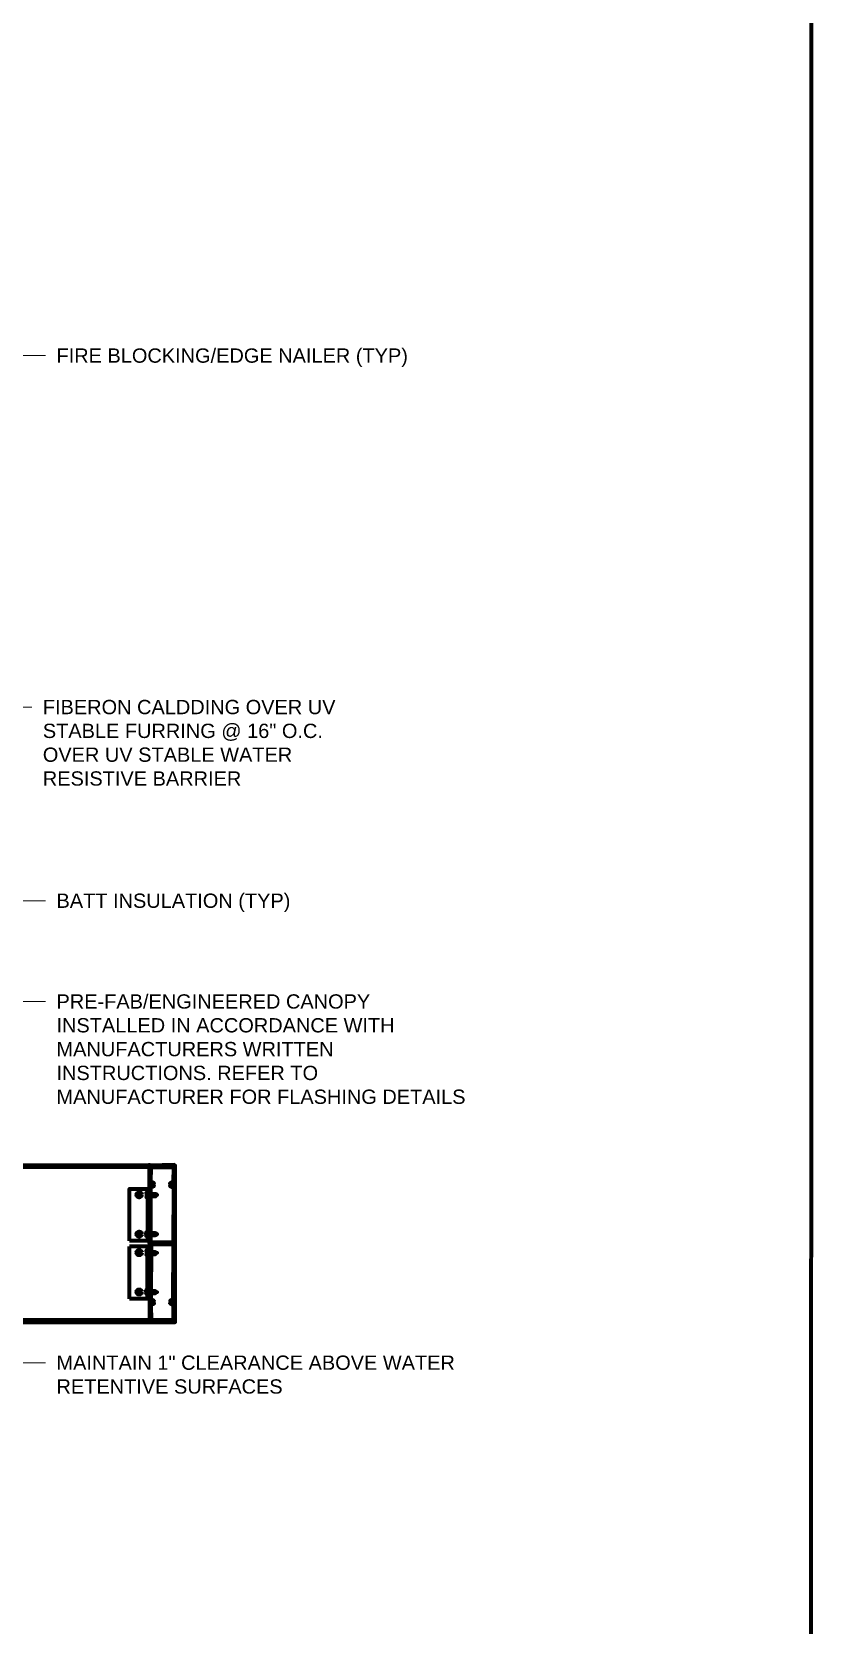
# Model space of a CAD drawing. Extents: x 3 to 185, y 0 to 385.
# Drawn here: x 106 to 165.7, y 155.9 to 277.9 of the extents above; entities that cross this region are included whole.
import ezdxf

# ---------------------------------------------------------------- set-up
doc = ezdxf.new("R2010")
doc.units = 0
doc.header["$MEASUREMENT"] = 0
for name, color, linetype, lineweight in [('Dt-Line 2', 6, 'Continuous', 9), ('Dt-Line 5', 54, 'Continuous', 50), ('Dt-Text', 121, 'Continuous', 20)]:
    doc.layers.add(name, color=color, linetype=linetype, lineweight=lineweight)
doc.styles.get("Standard").update_dxf_attribs({"font": 'Arial.ttf'})
doc.dimstyles.new('1 Inch', dxfattribs={"dimtxt": 1.09375, "dimasz": 1.125, "dimexe": 1.125, "dimexo": 0.5625, "dimgap": 0.84375, "dimtad": 1, "dimdec": 4, "dimzin": 3, "dimdsep": 46, "dimlunit": 4, "dimtxsty": 'Standard', "dimblk": 'ARCHTICK', "dimcen": 0.5625, "dimdle": 1.125, "dimclrd": 253, "dimclre": 253, "dimclrt": 256, "dimadec": 0, "dimazin": 0, "dimtfac": 0.6, "dimtdec": 4, "dimtix": 1, "dimtmove": 2, "dimatfit": 0, "dimfxl": 1, "dimfrac": 1, "dimtolj": 1, "dimtzin": 0, "dimlwd": 9, "dimlwe": 9, "dimarcsym": 0})

# ---------------------------------------------------------------- blocks, each defined once
blk = doc.blocks.new('_ArchTick')
at = {"color": 0, "linetype": 'ByBlock', "const_width": 0.15}
blk.add_lwpolyline([(-0.5, -0.5), (0.5, 0.5)], dxfattribs=at)

msp = doc.modelspace()

# ---------------------------------------------------------------- hatches: boundary and pattern name
at = {"layer": 'Dt-Line 2', "linetype": 'Continuous', "lineweight": 70}
for points in [[(115.015, 188.98667), (114.88167, 188.98667), (114.88167, 188.96), (115.015, 188.96)], [(115.015, 188.96), (114.88167, 188.96), (114.88167, 188.93333), (115.015, 188.93333)], [(115.015, 188.93333), (114.88167, 188.93333), (114.88167, 188.8), (115.015, 188.8)], [(115.015, 188.8), (114.88167, 188.8), (114.88167, 188.77333), (115.015, 188.77333)], [(115.015, 188.77333), (114.88167, 188.77333), (114.88167, 188.74667), (115.015, 188.74667)], [(115.015, 184.56001), (114.88167, 184.56001), (114.88167, 184.53334), (115.015, 184.53334)]]:
    msp.add_hatch(color=256, dxfattribs=at).paths.add_polyline_path(points, flags=0)
h = msp.add_hatch(color=256, dxfattribs=at)
h.paths.add_polyline_path([(115.015, 185.97333), (114.88167, 185.97333), (115.015, 185.94667)], flags=0)
h.paths.add_polyline_path([(114.88167, 185.97333), (115.015, 185.94667), (114.88167, 185.94667)], flags=0)
h.paths.add_polyline_path([(115.015, 185.94667), (114.88167, 185.94667)], flags=0)
h.paths.add_polyline_path([(114.88167, 185.94667), (115.015, 185.94667)], flags=0)
at = {"layer": 'Dt-Line 2', "linetype": 'Continuous', "lineweight": 0}
for points in [[(115.015, 185.94667), (114.88167, 185.94667), (114.88167, 185.81333), (115.015, 185.81333)], [(115.015, 185.81333), (114.88167, 185.81333), (114.88167, 185.78667), (115.015, 185.78667)], [(115.015, 185.78667), (114.88167, 185.78667), (114.88167, 185.76), (115.015, 185.76)], [(115.015, 184.53334), (114.88167, 184.53334), (114.88167, 184.50667), (115.015, 184.50667)], [(115.015, 184.50667), (114.88167, 184.50667), (114.88167, 184.37333), (115.015, 184.37333)], [(115.015, 184.37333), (114.88167, 184.37333), (114.88167, 184.34667), (115.015, 184.34667)], [(115.015, 184.34667), (114.88167, 184.34667), (114.88167, 184.32), (115.015, 184.32)], [(115.015, 181.52), (114.88167, 181.52), (114.88167, 181.38667), (115.015, 181.38667)], [(115.015, 181.38667), (114.88167, 181.38667), (114.88167, 181.36), (115.015, 181.36)], [(115.015, 181.36), (114.88167, 181.36), (114.88167, 181.33333), (115.015, 181.33333)]]:
    msp.add_hatch(color=256, dxfattribs=at).paths.add_polyline_path(points, flags=0)
at = {"layer": 'Dt-Line 2', "linetype": 'Continuous', "lineweight": 70}
h = msp.add_hatch(color=256, dxfattribs=at)
h.paths.add_polyline_path([(115.015, 181.54668), (114.88167, 181.54668), (115.015, 181.52)], flags=0)
h.paths.add_polyline_path([(114.88167, 181.54668), (115.015, 181.52), (114.88167, 181.52)], flags=0)
h.paths.add_polyline_path([(115.015, 181.52), (114.88167, 181.52)], flags=0)
h.paths.add_polyline_path([(114.88167, 181.52), (115.015, 181.52)], flags=0)

# ---------------------------------------------------------------- linework, layer by layer
for p, q in [((115.015, 191.01333), (95.015, 191.01333)), ((114.88167, 189.36), (114.88167, 185.36)), ((114.88167, 185.97333), (115.015, 185.97333)), ((115.015, 184.93333), (113.52167, 184.93333)), ((113.52167, 180.93333), (113.52167, 184.93333)), ((114.88167, 180.93333), (114.88167, 184.93333)), ((115.015, 180.93333), (115.015, 184.93333)), ((115.015, 180.93333), (113.52167, 180.93333)), ((116.68217, 180.73065), (116.68448, 180.73298)), ((95.015, 179.30667), (115.015, 179.30667))]:
    msp.add_line(p, q, dxfattribs=at)
for points in [[(92.93501, 179.09333), (92.93501, 181.17333), (93.015, 181.17333), (93.015, 179.14667), (117.015, 179.14667), (117.015, 191.14667), (93.015, 191.14667), (93.015, 179.14667)], [(116.975, 191.17333), (115.015, 191.14667), (115.04167, 179.14667), (117.015, 179.17333), (117.015, 185.14667), (117.015, 191.14667)], [(114.80167, 188.98667), (114.78244, 189.03064), (114.8362, 189.06644), (114.855, 189.04), (114.88167, 188.69333), (114.84167, 188.69333), (114.81103, 188.70077), (114.80167, 188.74667), (114.82059, 188.69673), (114.855, 188.69333), (114.8362, 189.06644), (114.78244, 189.03064), (114.80167, 188.98667), (114.80167, 188.74667)], [(115.20021, 189.8418), (115.159, 189.85282), (115.159, 189.85282)], [(115.325, 189.58031), (115.28916, 189.55646), (115.25494, 189.54741), (115.21928, 189.54878), (115.25494, 189.54741), (115.28916, 189.55646), (115.325, 189.58031), (115.34049, 189.62589), (115.38473, 189.60332), (115.36948, 189.54956), (115.33957, 189.52362), (115.30525, 189.50542), (115.26796, 189.49534), (115.22914, 189.49378), (115.19991, 189.49844)], [(115.37781, 189.80035), (115.38473, 189.75668), (115.34049, 189.73411), (115.32116, 189.74398)], [(116.80516, 189.55483), (116.84302, 189.50854), (116.80516, 189.55483), (116.74499, 189.49414), (116.70719, 189.50212), (116.67199, 189.51833), (116.63385, 189.54956), (116.61523, 189.58227), (116.62564, 189.61384), (116.65981, 189.62638), (116.61861, 189.60332), (116.64817, 189.53565), (116.68917, 189.50922), (116.72586, 189.49708), (116.76442, 189.49336), (116.80516, 189.55483), (116.84302, 189.50854), (116.80516, 189.55483)], [(116.68448, 189.74631), (116.63585, 189.7382), (116.61638, 189.78379), (116.6234, 189.79784)], [(114.215, 188.92), (114.26167, 188.93512), (114.295, 188.90668), (114.32167, 188.88001), (114.295, 188.84), (114.24833, 188.82488), (114.215, 188.85333), (114.215, 188.92), (114.18833, 188.88001), (114.215, 188.92), (114.215, 188.85333), (114.26104, 188.82522), (114.295, 188.8), (114.24167, 188.8), (114.27562, 188.82811), (114.30106, 188.85118), (114.31561, 188.88215), (114.26167, 188.93512), (114.215, 188.92), (114.18833, 188.88001), (114.215, 188.85333), (114.18833, 188.88001)], [(115.015, 188.96), (114.88167, 188.93333), (115.015, 188.96), (114.88167, 188.93333), (115.015, 188.96), (114.88167, 188.98667), (115.015, 188.96), (114.88167, 188.98667), (115.015, 188.96), (114.88167, 188.93333), (114.88167, 188.98667), (114.88167, 188.93333), (114.88167, 188.8), (115.015, 188.74667), (115.015, 188.8), (115.015, 188.96), (115.015, 188.96)], [(115.015, 188.98667), (114.88167, 188.96), (115.495, 188.96), (115.495, 188.77333), (114.88167, 188.74667), (115.015, 188.74667)], [(114.88167, 188.77333), (115.015, 188.74667), (114.88167, 188.77333), (115.015, 188.74667), (114.88167, 188.77333), (115.015, 188.74667), (114.88167, 188.77333), (115.015, 188.8), (114.88167, 188.93333), (115.015, 188.8), (114.88167, 188.74667), (114.88167, 188.8)], [(114.88167, 188.8), (115.495, 188.8), (115.62833, 188.88001), (115.495, 188.93333), (114.88167, 188.93333)], [(114.215, 185.93333), (114.26167, 185.92178), (114.26167, 185.92178), (114.26167, 185.92178), (114.26167, 185.92178), (114.26167, 185.92178)], [(114.30167, 185.89512), (114.295, 185.85333), (114.29204, 185.81829), (114.24833, 185.83821), (114.22627, 185.81349), (114.21502, 185.82595)], [(114.84167, 185.70667), (114.88167, 185.68), (114.88167, 186.05333)], [(114.88167, 185.81333), (115.495, 185.81333), (115.62833, 185.86668), (115.495, 185.94667), (114.88167, 185.94667), (115.495, 185.94667), (115.495, 185.81333), (114.88167, 185.76), (115.015, 185.76)], [(114.215, 184.49333), (114.195, 184.45512), (114.21434, 184.41748), (114.195, 184.45512), (114.215, 184.49333), (114.315, 184.47821), (114.215, 184.49333), (114.315, 184.47821), (114.26833, 184.4), (114.215, 184.40002), (114.195, 184.45512), (114.21502, 184.41262), (114.24896, 184.39857), (114.315, 184.47821), (114.2604, 184.50781), (114.315, 184.47821), (114.315, 184.47821)], [(114.80167, 184.56001), (114.78244, 184.60398), (114.8362, 184.63978), (114.855, 184.61333), (114.88167, 184.26667), (114.84167, 184.26667), (114.81103, 184.27411), (114.80167, 184.32), (114.82059, 184.27006), (114.855, 184.26667), (114.8362, 184.63978), (114.78244, 184.60398), (114.80167, 184.56001), (114.80167, 184.32)], [(114.88167, 184.50667), (115.495, 184.50667), (115.62833, 184.45333), (115.495, 184.37333), (114.88167, 184.34667), (115.495, 184.34667), (115.495, 184.50667), (114.88167, 184.56001), (115.015, 184.56001)], [(116.855, 180.86668), (116.82526, 180.82802), (116.855, 180.86668), (116.88167, 185.04), (116.85487, 185.05661), (115.20167, 185.09333), (115.16995, 185.08887), (115.14833, 180.85333), (115.17988, 180.82758), (115.19818, 180.79183)], [(116.815, 185.09333), (116.85384, 185.06295), (116.85384, 185.06295)], [(114.215, 181.50667), (114.21159, 181.4711), (114.21246, 181.4345), (114.21159, 181.4711), (114.215, 181.50667), (114.26104, 181.49478), (114.29285, 181.51392), (114.29502, 181.47929), (114.31561, 181.44215), (114.2941, 181.3952), (114.22424, 181.38731), (114.295, 181.38667), (114.32167, 181.41333), (114.295, 181.46667), (114.215, 181.50667), (114.21159, 181.4711), (114.18833, 181.44), (114.22424, 181.38731), (114.235, 181.38846)], [(114.295, 181.4), (114.29841, 181.43557), (114.29754, 181.47218), (114.29508, 181.47858)], [(114.84167, 181.28), (114.88167, 181.25333), (114.88167, 181.62667)], [(115.015, 181.33333), (114.88167, 181.36), (115.495, 181.36), (115.495, 181.52), (114.88167, 181.54668), (115.015, 181.54668)], [(114.88167, 181.52), (115.495, 181.52), (115.62833, 181.44), (115.495, 181.38667), (114.88167, 181.38667)], [(115.31885, 180.60036), (115.35878, 180.61195), (115.31885, 180.60036), (115.28916, 180.56979), (115.25494, 180.56074), (115.21928, 180.56212), (115.20514, 180.56571)], [(115.14833, 180.46667), (115.17807, 180.50532), (115.17807, 180.50532)]]:
    msp.add_lwpolyline(points, dxfattribs=at)
for points in [[(115.015, 191.16), (115.01758, 191.16788), (115.02514, 191.17294), (115.02833, 191.17333)], [(115.14833, 191), (115.15091, 191.00788), (115.15847, 191.01294), (115.16167, 191.01333)], [(116.84167, 191.01333), (116.84953, 191.01076), (116.85432, 191.00422), (116.855, 191)], [(113.52167, 185.36), (113.52167, 189.36), (115.015, 189.36), (115.015, 185.36)], [(116.80516, 189.7785), (116.83658, 189.76042)], [(114.20833, 185.86488), (114.21498, 185.85404), (114.19048, 185.87274), (114.18841, 185.88142), (114.19222, 185.88941), (114.215, 185.90668), (114.21204, 185.89829), (114.20894, 185.89549), (114.24167, 185.92), (114.295, 185.92), (114.32167, 185.89334), (114.32167, 185.86668), (114.295, 185.84), (114.295, 185.81333), (114.215, 185.81333), (114.215, 185.84), (114.18833, 185.86668), (114.215, 185.92)], [(114.775, 185.98667), (114.78244, 186.0173), (114.80655, 186.04334), (114.855, 186.05333), (114.82564, 185.7086), (114.79452, 185.72619), (114.77694, 185.75731), (114.80167, 185.76)], [(114.235, 184.4018), (114.21841, 184.40443), (114.21715, 184.40608), (114.24896, 184.39857), (114.26167, 184.39823)], [(114.295, 184.41333), (114.28442, 184.40029), (114.27626, 184.40115), (114.295, 184.4), (114.29616, 184.41878), (114.32167, 184.42667)], [(114.275, 181.51821), (114.29159, 181.51557), (114.29285, 181.51392), (114.26104, 181.49478), (114.24833, 181.49512)], [(114.775, 181.56001), (114.78244, 181.59064), (114.80655, 181.61668), (114.855, 181.62667), (114.82564, 181.28194), (114.79452, 181.29952), (114.77694, 181.33064), (114.80167, 181.33333)], [(115.16167, 179.30667), (115.1538, 179.30924), (115.14872, 179.3168), (115.14833, 179.32)], [(116.855, 179.32), (116.85242, 179.31213), (116.84486, 179.30705), (116.84167, 179.30667)], [(115.02833, 179.17333), (115.02047, 179.1759), (115.01568, 179.18245), (115.015, 179.18667)], [(116.98833, 179.18667), (116.98575, 179.17879), (116.9782, 179.17372), (116.975, 179.17333)]]:
    msp.add_lwpolyline(points, close=True, dxfattribs=at)
msp.add_lwpolyline([(116.855, 189.88001), (116.82526, 189.84135), (116.80495, 189.84128), (116.81308, 189.83223, 0.290171162), (116.61528, 189.76853), (116.63868, 189.7368), (116.67284, 189.74804, -0.309389263), (116.83658, 189.76042), (116.86072, 189.73442), (116.8762, 189.7025), (116.88191, 189.66667, -0.309443926), (116.77692, 189.54764), (116.74136, 189.5484), (116.70771, 189.55947), (116.67833, 189.58031), (116.68217, 189.61604), (116.67972, 189.61814), (116.64756, 189.62598), (116.61576, 189.59451), (116.6234, 189.56215), (116.65582, 189.52939), (116.68917, 189.50922), (116.72586, 189.49708), (116.76442, 189.49336), (116.80342, 189.49844), (116.84433, 189.50719), (116.85482, 189.48379), (116.85495, 189.4819), (116.88167, 189.46667), (116.855, 185.26667, -0.41414151), (116.82833, 185.22668), (115.17277, 185.22982), (115.1528, 185.24829), (115.14847, 185.26339), (115.14833, 185.25333), (115.15264, 189.49804), (115.17109, 189.51608), (115.19469, 189.51949), (115.19838, 189.51872), (115.21218, 189.55035), (115.19807, 189.55456, -0.309441705), (115.12519, 189.69557), (115.13878, 189.72843), (115.1613, 189.75578), (115.19138, 189.77561), (115.19802, 189.77891, -0.309259272), (115.34965, 189.73336), (115.38167, 189.75119), (115.36942, 189.78378, 0.290310563), (115.159, 189.85282), (115.14851, 189.87622), (115.14838, 189.87811), (115.14833, 189.86668), (115.175, 191.01333), (116.88167, 190.98667)], format="xyb", close=True, dxfattribs=at)
at = {"layer": 'Dt-Line 2', "linetype": 'Continuous', "lineweight": 0}
for points in [[(115.015, 185.94667), (114.88167, 185.94667), (115.015, 185.94667), (114.88167, 185.97333), (115.015, 185.97333), (114.88167, 185.94667), (114.88167, 185.81333), (115.015, 185.76), (115.015, 185.81333), (115.015, 185.81333), (115.015, 185.94667), (114.88167, 185.94667), (115.015, 185.94667), (114.88167, 185.97333), (114.88167, 185.94667), (115.015, 185.94667)], [(115.015, 181.52), (114.88167, 181.52), (115.015, 181.52), (114.88167, 181.54668), (115.015, 181.54668), (114.88167, 181.52), (114.88167, 181.38667), (115.015, 181.33333), (115.015, 181.38667), (115.015, 181.38667), (115.015, 181.52), (114.88167, 181.52), (115.015, 181.52), (114.88167, 181.54668), (114.88167, 181.52), (115.015, 181.52)]]:
    msp.add_lwpolyline(points, close=True, dxfattribs=at)
for points in [[(114.88167, 185.78667), (115.015, 185.76), (114.88167, 185.78667), (115.015, 185.76), (114.88167, 185.78667), (115.015, 185.76), (114.88167, 185.78667), (115.015, 185.81333), (114.88167, 185.94667), (115.015, 185.81333), (114.88167, 185.76), (114.88167, 185.81333)], [(115.015, 184.53334), (114.88167, 184.50667), (115.015, 184.53334), (114.88167, 184.50667), (115.015, 184.53334), (114.88167, 184.56001), (115.015, 184.53334), (114.88167, 184.56001), (115.015, 184.53334), (114.88167, 184.50667), (114.88167, 184.56001), (114.88167, 184.50667), (114.88167, 184.37333), (115.015, 184.32), (115.015, 184.37333), (115.015, 184.53334), (115.015, 184.53334)], [(114.88167, 184.34667), (115.015, 184.32), (114.88167, 184.34667), (115.015, 184.32), (114.88167, 184.34667), (115.015, 184.32), (114.88167, 184.34667), (115.015, 184.37333), (114.88167, 184.50667), (115.015, 184.37333), (114.88167, 184.32), (114.88167, 184.37333)], [(114.88167, 181.36), (115.015, 181.33333), (114.88167, 181.36), (115.015, 181.33333), (114.88167, 181.36), (115.015, 181.33333), (114.88167, 181.36), (115.015, 181.38667), (114.88167, 181.52), (115.015, 181.38667), (114.88167, 181.33333), (114.88167, 181.38667)]]:
    msp.add_lwpolyline(points, dxfattribs=at)
at = {"layer": 'Dt-Line 2', "linetype": 'Continuous', "lineweight": 70}
for points in [[(115.37536, 180.73051), (115.32889, 180.72504), (115.37536, 180.73051, 0.41473704), (115.36955, 180.79723, 0.290310595), (115.18724, 180.82669), (115.21926, 180.79789), (115.25492, 180.79927), (115.28915, 180.79022), (115.31958, 180.77129), (115.26891, 180.79687), (115.23354, 180.79973), (115.19833, 180.79144, 0.309404667), (115.12149, 180.68, 0.309507281), (115.21928, 180.56212), (115.25494, 180.56074), (115.28916, 180.56979), (115.325, 180.59364), (115.35878, 180.61195), (115.38831, 180.57508), (115.34752, 180.54272), (115.31416, 180.52255), (115.27748, 180.51041), (115.23891, 180.50669), (115.19991, 180.51177), (115.15351, 180.48635), (115.14833, 180.45333), (115.175, 179.30667), (116.88167, 179.30667), (116.88167, 180.45333), (116.81307, 180.51446), (116.74499, 180.50747), (116.68917, 180.52255), (116.65582, 180.54272), (116.70719, 180.51545), (116.74499, 180.50747), (116.81307, 180.51446)], [(116.62552, 180.54633), (116.62002, 180.59278), (116.66584, 180.61185), (116.72079, 180.56717), (116.75549, 180.56016), (116.79115, 180.56369), (116.82481, 180.57795), (116.86072, 180.61225), (116.8762, 180.64417), (116.88167, 180.68), (116.8762, 180.71583), (116.85654, 180.75349), (116.82481, 180.78205), (116.79115, 180.79632), (116.80495, 180.82794), (116.8131, 180.84563, 0.290171397), (116.63378, 180.79718), (116.61638, 180.77045), (116.63585, 180.72487), (116.68217, 180.73065), (116.67833, 180.76636), (116.7344, 180.79687), (116.78405, 180.79789), (116.81851, 180.78568), (116.85202, 180.75898), (116.87386, 180.72259), (116.88144, 180.68738), (116.87814, 180.65108), (116.86455, 180.61822), (116.83658, 180.58625), (116.79819, 180.56571), (116.76262, 180.56001), (116.72754, 180.56495), (116.69531, 180.57999), (116.74136, 180.56173), (116.77692, 180.56098), (116.81196, 180.57106), (116.84718, 180.59581), (116.87113, 180.63082), (116.88077, 180.66532), (116.87967, 180.70185), (116.86802, 180.73558), (116.84203, 180.76912), (116.80516, 180.79183), (116.76977, 180.79973), (116.7344, 180.79687), (116.67833, 180.76636)]]:
    msp.add_lwpolyline(points, format="xyb", dxfattribs=at)
for centre, radius in [((114.255, 188.89334), 0.2), ((114.255, 188.89334), 0.09333), ((114.255, 185.88001), 0.2), ((114.255, 185.88001), 0.09333), ((114.255, 184.46667), 0.2), ((114.255, 184.46667), 0.09334), ((114.255, 181.45333), 0.2), ((114.255, 181.45333), 0.09334)]:
    msp.add_circle(centre, radius, dxfattribs=at)
for p in [(114.215, 188.90668), (114.215, 188.82667), (114.295, 188.90668), (114.295, 188.82667), (114.32167, 188.88001), (114.32167, 188.85333), (114.215, 184.48), (114.215, 184.4), (114.295, 184.48), (114.295, 184.4), (114.32167, 184.45333), (114.32167, 184.42667)]:
    msp.add_point(p, dxfattribs=at)
at = {"layer": 'Dt-Line 5', "linetype": 'Continuous', "lineweight": 211}
msp.add_lwpolyline([(165.70833, 368.13333), (165.68166, 0), (3.175, 0), (3.175, 368.16)], dxfattribs=at)

# ---------------------------------------------------------------- texts
at = {"layer": 'Dt-Text', "char_height": 1.09375, "attachment_point": 1}
for s, insert in [('\\A1;FIRE BLOCKING/EDGE NAILER (TYP)', (107.91872, 253.68568)), ('\\A1;BATT INSULATION (TYP)', (107.91872, 211.95223))]:
    msp.add_mtext(s, dxfattribs=dict(at, insert=insert))
for s, insert, width in [('\\A1;FIBERON CALDDING OVER UV STABLE FURRING @ 16" O.C. OVER UV STABLE WATER RESISTIVE BARRIER', (106.87208, 226.77871), 25.8675332), ('\\A1;PRE-FAB/ENGINEERED CANOPY\\PINSTALLED IN ACCORDANCE WITH MANUFACTURERS WRITTEN INSTRUCTIONS. REFER TO MANUFACTURER FOR FLASHING DETAILS', (107.91872, 204.23849), 31.511818), ('\\A1;MAINTAIN 1" CLEARANCE ABOVE WATER RETENTIVE SURFACES', (107.91872, 176.58681), 31.511818)]:
    msp.add_mtext(s, dxfattribs=dict(at, insert=insert, width=width))

# ---------------------------------------------------------------- leaders
at = {"layer": 'Dt-Text', "annotation_type": 0, "has_hookline": 1, "hookline_direction": 0}
for points, text_width in [([(88.135, 253.13881), (107.07497, 253.13881)], 26.62005), ([(93.09493, 226.23183), (106.02833, 226.23183)], 22.20327), ([(87.23613, 211.40535), (107.07497, 211.40535)], 17.39853), ([(94.74833, 190.13332), (103.14772, 203.69161), (107.07497, 203.69161)], 30.81301), ([(92.62707, 192.33377), (103.14772, 176.03994), (107.07497, 176.03994)], 29.87295)]:
    msp.add_leader(points, dimstyle='1 Inch', override={"dimgap": 0.84375, "dimtad": 0}, dxfattribs=dict(at, text_width=text_width))

doc.saveas('drawing.dxf')
